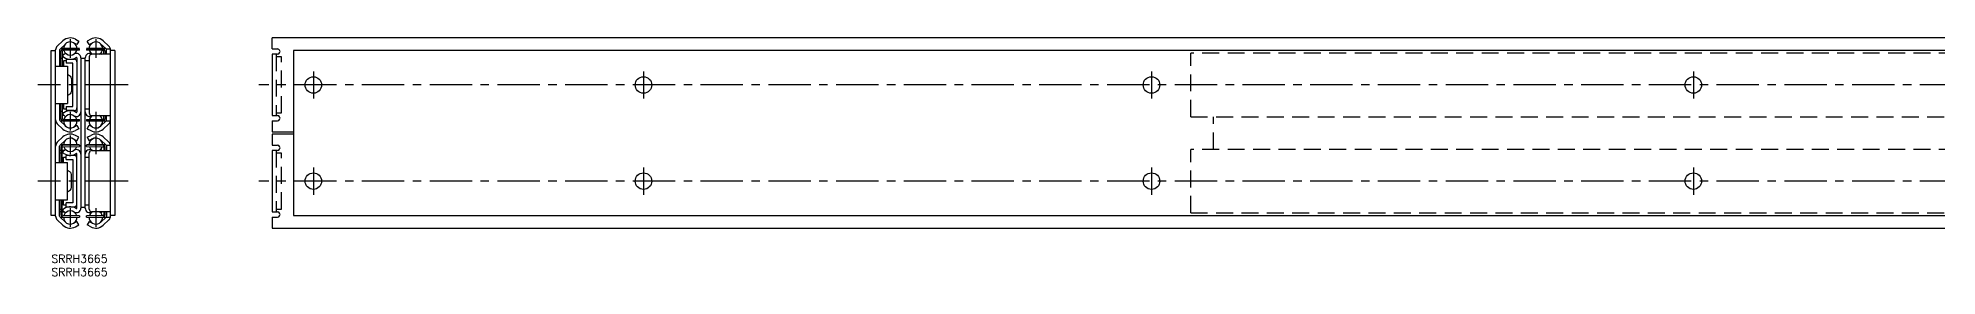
# Model space of a CAD drawing. Extents: x -5 to 1428, y -8 to 81.
# Drawn here: x -5 to 707, y -8 to 81 of the extents above; entities that cross this region are included whole.
import ezdxf

# ---------------------------------------------------------------- set-up
doc = ezdxf.new("R2010")
doc.units = 0
doc.header["$LTSCALE"] = 0.5
doc.linetypes.add('CENTER', pattern=[50.8, 31.75, -6.35, 6.35, -6.35])
doc.linetypes.add('DASHED', pattern=[19.05, 12.7, -6.35])
for name, color, linetype in [('MSM_CENTER', 1, 'CENTER'), ('MSM_CONTINUOUS', 7, 'CONTINUOUS'), ('MSM_DASHED', 4, 'DASHED'), ('MSM_PART_NUMBER', 7, 'CONTINUOUS')]:
    doc.layers.add(name, color=color, linetype=linetype)
doc.styles.get("Standard").update_dxf_attribs({"font": 'txt.shx', "height": 7, "bigfont": 'bigfont.shx'})

# ---------------------------------------------------------------- blocks, each defined once
blk = doc.blocks.new('*U14')
at = {"layer": 'MSM_PART_NUMBER'}
blk.add_text('SRRH3665', height=3, dxfattribs=at).set_placement((0, -3))
blk = doc.blocks.new('*U15')
at = {"layer": 'MSM_PART_NUMBER'}
blk.add_text('SRRH3665', height=3, dxfattribs=at).set_placement((0, -8))

msp = doc.modelspace()

# ---------------------------------------------------------------- linework, layer by layer
at = {"layer": 'MSM_CENTER'}
for p, q in [((7.1, 80.9), (7.1, 73.9)), ((16.7, 80.9), (16.7, 73.9)), ((10.6, 77.4), (3.6, 77.4)), ((20.2, 77.4), (13.2, 77.4)), ((98.26, 68.85), (98.26, 58.65)), ((222.06, 68.85), (222.06, 58.65)), ((412.56, 68.85), (412.56, 58.65)), ((615.76, 68.85), (615.76, 58.65)), ((28.8, 63.75), (-5, 63.75)), ((1427.76, 63.75), (77.76, 63.75)), ((10.6, 50.1), (3.6, 50.1)), ((7.1, 53.6), (7.1, 46.6)), ((20.2, 50.1), (13.2, 50.1)), ((16.7, 53.6), (16.7, 46.6)), ((7.1, 44.8), (7.1, 37.8)), ((16.7, 44.8), (16.7, 37.8)), ((10.6, 41.3), (3.6, 41.3)), ((20.2, 41.3), (13.2, 41.3)), ((98.26, 32.75), (98.26, 22.55)), ((222.06, 32.75), (222.06, 22.55)), ((412.56, 32.75), (412.56, 22.55)), ((615.76, 32.75), (615.76, 22.55)), ((28.8, 27.65), (-5, 27.65)), ((1427.76, 27.65), (77.76, 27.65)), ((7.1, 17.5), (7.1, 10.5)), ((16.7, 17.5), (16.7, 10.5)), ((10.6, 14), (3.6, 14)), ((20.2, 14), (13.2, 14))]:
    msp.add_line(p, q, dxfattribs=at)
at = {"layer": 'MSM_CONTINUOUS'}
for p, q in [((2.24, 78.34), (4.38, 80.33)), ((5.4, 79.23), (3.26, 77.24)), ((9.57, 78.89), (8.31, 79.59)), ((9.04, 80.9), (10.3, 80.2)), ((10.3, 80.2), (9.57, 78.89)), ((14.76, 80.9), (13.5, 80.2)), ((14.23, 78.89), (13.5, 80.2)), ((14.23, 78.89), (15.49, 79.59)), ((20.53, 77.25), (18.4, 79.23)), ((19.42, 80.33), (21.56, 78.34)), ((742.76, 81.4), (82.76, 81.4)), ((82.76, 77.25), (82.76, 81.4)), ((0, 14.7), (0, 76.7)), ((0, 76.7), (1.6, 76.7)), ((1.6, 14.51), (1.6, 76.89)), ((3.1, 76.88), (3.1, 70.75)), ((3.6, 75.25), (3.1, 75.25)), ((3.1, 74.25), (3.6, 74.25)), ((3.6, 70.75), (3.6, 76.44)), ((3.6, 73.75), (4.1, 73.75)), ((4.1, 76.44), (4.1, 70.75)), ((4.1, 75.25), (4.87, 75.25)), ((4.1, 74.25), (4.63, 74.25)), ((4.22, 74.62), (5.3, 75.67)), ((4.29, 77.14), (10.6, 77.25)), ((10.61, 76.75), (4.3, 76.64)), ((4.6, 72.75), (4.6, 70.75)), ((5.6, 72.75), (4.6, 72.75)), ((5.6, 73.4), (5.6, 71.9)), ((5.6, 73.4), (8.6, 73.4)), ((8.1, 71.9), (5.6, 71.9)), ((8.1, 55.6), (8.1, 71.9)), ((9.6, 72.75), (9.54, 72.75)), ((9.6, 73.89), (9.6, 53.61)), ((10.61, 76.75), (10.6, 77.25)), ((11.1, 73.89), (11.1, 17.51)), ((12.7, 73.7), (11.1, 73.7)), ((12.7, 17.51), (12.7, 73.89)), ((14.2, 72.75), (12.7, 72.75)), ((13.2, 77.25), (13.19, 76.75)), ((19.5, 76.64), (13.19, 76.75)), ((13.2, 77.25), (19.51, 77.14)), ((14.2, 74.25), (14.2, 53.25)), ((22.2, 75.25), (15.2, 75.25)), ((15.42, 75.25), (15.33, 75.31)), ((18.5, 75.67), (18.93, 75.25)), ((19.7, 75.25), (19.7, 76.44)), ((20.2, 76.44), (20.2, 75.25)), ((20.53, 77.25), (22.17, 77.25)), ((20.7, 75.25), (20.7, 76.88)), ((22.2, 14.52), (22.2, 76.88)), ((23.8, 76.7), (22.2, 76.7)), ((23.8, 76.7), (23.8, 14.7)), ((82.76, 77.25), (84.76, 77.25)), ((84.76, 75.25), (82.76, 75.25)), ((82.76, 75.25), (82.76, 52.25)), ((90.76, 76.7), (90.76, 14.7)), ((734.76, 76.7), (90.76, 76.7)), ((1.6, 70.75), (6.1, 70.75)), ((6.1, 70.75), (6.1, 56.75)), ((6.1, 67.75), (7.15, 67.05)), ((7.6, 66.21), (7.6, 61.29)), ((7.15, 60.45), (6.1, 59.75)), ((1.6, 56.75), (6.1, 56.75)), ((3.1, 56.75), (3.1, 50.62)), ((3.6, 53.25), (3.1, 53.25)), ((3.6, 52.25), (3.1, 52.25)), ((3.26, 50.26), (5.4, 48.27)), ((3.6, 51.06), (3.6, 56.75)), ((4.1, 53.75), (3.6, 53.75)), ((4.1, 56.75), (4.1, 51.06)), ((4.63, 53.25), (4.1, 53.25)), ((4.87, 52.25), (4.1, 52.25)), ((5.3, 51.83), (4.22, 52.88)), ((10.6, 50.25), (4.29, 50.36)), ((4.3, 50.86), (10.61, 50.75)), ((4.6, 56.75), (4.6, 54.75)), ((4.6, 54.75), (5.6, 54.75)), ((5.6, 55.6), (5.6, 54.1)), ((5.6, 55.6), (8.1, 55.6)), ((8.6, 54.1), (5.6, 54.1)), ((9.54, 54.75), (9.6, 54.75)), ((10.6, 50.25), (10.61, 50.75)), ((12.7, 54.75), (14.2, 54.75)), ((13.19, 50.75), (19.5, 50.86)), ((13.19, 50.75), (13.2, 50.25)), ((19.51, 50.36), (13.2, 50.25)), ((15.2, 52.25), (22.2, 52.25)), ((15.33, 52.19), (15.42, 52.25)), ((18.4, 48.27), (20.53, 50.25)), ((18.93, 52.25), (18.5, 51.83)), ((19.7, 51.06), (19.7, 52.25)), ((20.2, 52.25), (20.2, 51.06)), ((20.53, 50.25), (22.2, 50.25)), ((20.7, 50.62), (20.7, 52.25)), ((82.76, 52.25), (84.76, 52.25)), ((82.76, 50.25), (84.76, 50.25)), ((82.76, 50.25), (82.76, 46.1)), ((4.38, 47.17), (2.24, 49.16)), ((4.38, 44.23), (2.24, 42.24)), ((3.26, 41.14), (5.4, 43.13)), ((8.31, 47.91), (9.57, 48.61)), ((8.31, 43.49), (9.57, 42.79)), ((10.3, 47.3), (9.04, 46.6)), ((10.3, 44.1), (9.04, 44.8)), ((9.57, 48.61), (10.3, 47.3)), ((9.57, 42.79), (10.3, 44.1)), ((13.5, 47.3), (14.23, 48.61)), ((13.5, 47.3), (14.76, 46.6)), ((13.5, 44.1), (14.76, 44.8)), ((13.5, 44.1), (14.23, 42.79)), ((15.49, 47.91), (14.23, 48.61)), ((15.49, 43.49), (14.23, 42.79)), ((18.4, 43.13), (20.53, 41.15)), ((21.56, 49.16), (19.42, 47.17)), ((21.56, 42.24), (19.42, 44.23)), ((82.76, 46.1), (90.76, 46.1)), ((90.76, 45.3), (82.76, 45.3)), ((82.76, 45.3), (82.76, 41.15)), ((3.1, 34.65), (3.1, 40.78)), ((3.6, 39.15), (3.1, 39.15)), ((3.6, 38.15), (3.1, 38.15)), ((3.6, 40.34), (3.6, 34.65)), ((4.1, 37.65), (3.6, 37.65)), ((4.1, 34.65), (4.1, 40.34)), ((4.87, 39.15), (4.1, 39.15)), ((4.63, 38.15), (4.1, 38.15)), ((5.3, 39.57), (4.22, 38.52)), ((10.6, 41.15), (4.29, 41.04)), ((4.3, 40.54), (10.61, 40.65)), ((4.6, 34.65), (4.6, 36.65)), ((4.6, 36.65), (5.6, 36.65)), ((8.6, 37.3), (5.6, 37.3)), ((5.6, 35.8), (5.6, 37.3)), ((5.6, 35.8), (8.1, 35.8)), ((8.1, 35.8), (8.1, 19.5)), ((9.54, 36.65), (9.6, 36.65)), ((9.6, 17.51), (9.6, 37.79)), ((10.6, 41.15), (10.61, 40.65)), ((12.7, 36.65), (14.2, 36.65)), ((13.19, 40.65), (13.2, 41.15)), ((13.19, 40.65), (19.5, 40.54)), ((19.51, 41.04), (13.2, 41.15)), ((14.2, 17.15), (14.2, 38.15)), ((15.2, 39.15), (22.2, 39.15)), ((15.33, 39.21), (15.42, 39.15)), ((18.93, 39.15), (18.5, 39.57)), ((19.7, 40.34), (19.7, 39.15)), ((20.2, 39.15), (20.2, 40.34)), ((20.53, 41.15), (22.2, 41.15)), ((20.7, 40.78), (20.7, 39.15)), ((82.76, 41.15), (84.76, 41.15)), ((84.76, 39.15), (82.76, 39.15)), ((82.76, 39.15), (82.76, 16.15)), ((1.6, 34.65), (6.1, 34.65)), ((6.1, 20.65), (6.1, 34.65)), ((7.15, 30.95), (6.1, 31.65)), ((7.6, 25.19), (7.6, 30.11)), ((6.1, 23.65), (7.15, 24.35)), ((1.6, 14.7), (0, 14.7)), ((1.6, 20.65), (6.1, 20.65)), ((3.1, 14.52), (3.1, 20.65)), ((3.1, 17.15), (3.6, 17.15)), ((3.6, 16.15), (3.1, 16.15)), ((3.6, 20.65), (3.6, 14.96)), ((3.6, 17.65), (4.1, 17.65)), ((4.1, 14.96), (4.1, 20.65)), ((4.1, 17.15), (4.63, 17.15)), ((4.1, 16.15), (4.87, 16.15)), ((4.22, 16.78), (5.3, 15.73)), ((4.29, 14.26), (10.6, 14.15)), ((10.61, 14.65), (4.3, 14.76)), ((4.6, 18.65), (4.6, 20.65)), ((5.6, 18.65), (4.6, 18.65)), ((8.1, 19.5), (5.6, 19.5)), ((5.6, 18), (5.6, 19.5)), ((5.6, 18), (8.6, 18)), ((9.6, 18.65), (9.54, 18.65)), ((10.61, 14.65), (10.6, 14.15)), ((12.7, 17.7), (11.1, 17.7)), ((14.2, 18.65), (12.7, 18.65)), ((19.5, 14.76), (13.19, 14.65)), ((13.2, 14.15), (13.19, 14.65)), ((13.2, 14.15), (19.51, 14.26)), ((22.2, 16.15), (15.2, 16.15)), ((15.42, 16.15), (15.33, 16.09)), ((18.5, 15.73), (18.93, 16.15)), ((19.7, 16.15), (19.7, 14.96)), ((20.2, 14.96), (20.2, 16.15)), ((20.7, 16.15), (20.7, 14.52)), ((23.8, 14.7), (22.2, 14.7)), ((82.76, 16.15), (84.76, 16.15)), ((90.76, 14.7), (734.76, 14.7)), ((2.24, 13.06), (4.38, 11.07)), ((5.4, 12.17), (3.26, 14.16)), ((9.57, 12.51), (8.31, 11.81)), ((9.04, 10.5), (10.3, 11.2)), ((10.3, 11.2), (9.57, 12.51)), ((14.23, 12.51), (13.5, 11.2)), ((14.76, 10.5), (13.5, 11.2)), ((14.23, 12.51), (15.49, 11.81)), ((20.53, 14.15), (18.4, 12.17)), ((19.42, 11.07), (21.56, 13.06)), ((20.53, 14.15), (22.17, 14.15)), ((82.76, 14.15), (84.76, 14.15)), ((82.76, 14.15), (82.76, 10)), ((82.76, 10), (742.76, 10))]:
    msp.add_line(p, q, dxfattribs=at)
for centre in [(98.26, 63.75), (222.06, 63.75), (412.56, 63.75), (615.76, 63.75), (98.26, 27.65), (222.06, 27.65), (412.56, 27.65), (615.76, 27.65)]:
    msp.add_circle(centre, 3.1, dxfattribs=at)
for centre, radius, start, end in [((3.6, 76.88), 2, 132.89657, 179.64732), ((7.1, 77.4), 4, 61.01295, 132.89464), ((7.1, 77.4), 2.5, 356.1571, 185.84295), ((16.7, 77.4), 2.5, 354.15705, 183.8429), ((16.7, 77.4), 4, 47.10536, 118.98705), ((20.2, 76.88), 2, 10.71396, 47.10536), ((3.6, 76.88), 0.5, 132.89464, 180), ((4.3, 76.44), 0.7, 91, 180), ((4.3, 76.44), 0.2, 91, 180), ((7.1, 77.4), 4, 223.94552, 303.20382), ((7.1, 77.4), 2.5, 197.52444, 344.47369), ((9.4, 73.89), 1.7, 0, 123.20382), ((8.6, 72.4), 1, 0, 90), ((9.4, 73.89), 0.2, 0, 123.20382), ((14.4, 73.89), 1.7, 56.79618, 180), ((15.2, 74.25), 1, 90, 180), ((16.7, 77.4), 2.5, 195.52444, 236.79618), ((16.7, 77.4), 2.5, 300.68338, 342.47556), ((19.5, 76.44), 0.2, 0, 89), ((19.5, 76.44), 0.7, 0, 89), ((20.21, 76.88), 0.485, 359.21849, 48.79743), ((20.27, 76.88), 1.94, 359.81945, 10.89437), ((84.76, 76.25), 1, 269.99931, 90.00069), ((6.6, 66.21), 1, 0, 56.30993), ((6.6, 61.29), 1, 303.69007, 0), ((3.6, 50.62), 2, 180, 227.10536), ((3.6, 50.62), 0.5, 180, 227.10536), ((4.3, 51.06), 0.7, 180, 269), ((4.3, 51.06), 0.2, 180, 269), ((7.1, 50.1), 4, 56.79618, 136.05448), ((7.1, 50.1), 2.5, 174.15708, 3.84292), ((7.1, 50.1), 2.5, 15.52444, 162.47556), ((9.4, 53.61), 1.7, 236.79618, 0), ((8.6, 55.1), 1, 270, 0), ((9.4, 53.61), 0.2, 236.79618, 0), ((14.4, 53.61), 1.7, 180, 303.20382), ((15.2, 53.25), 1, 180, 270), ((16.7, 50.1), 2.5, 176.15708, 5.84292), ((16.7, 50.1), 2.5, 123.20382, 164.47556), ((16.7, 50.1), 2.5, 17.52444, 59.31658), ((19.5, 51.06), 0.2, 271, 0), ((19.5, 51.06), 0.7, 271, 0), ((20.21, 50.62), 0.489, 311.4242, 0.55967), ((19.88, 50.87), 2.4, 314.42793, 344.9906), ((84.76, 51.25), 1, 269.99931, 90.00069), ((7.1, 50.1), 4, 227.10536, 298.98705), ((7.1, 41.3), 4, 61.01295, 132.89464), ((7.1, 41.3), 2.5, 356.15708, 185.84292), ((16.7, 41.3), 2.5, 354.15708, 183.84292), ((16.7, 50.1), 4, 241.01295, 312.89464), ((16.7, 41.3), 4, 47.10536, 118.98705), ((3.6, 40.78), 2, 132.89464, 180), ((3.6, 40.78), 0.5, 132.89464, 180), ((4.3, 40.34), 0.7, 91, 180), ((4.3, 40.34), 0.2, 91, 180), ((7.1, 41.3), 4, 223.94552, 303.20382), ((7.1, 41.3), 2.5, 197.52444, 344.47556), ((9.4, 37.79), 1.7, 0, 123.20382), ((8.6, 36.3), 1, 0, 90), ((9.4, 37.79), 0.2, 0, 123.20382), ((14.4, 37.79), 1.7, 56.79618, 180), ((15.2, 38.15), 1, 90, 180), ((16.7, 41.3), 2.5, 195.52444, 236.79618), ((16.7, 41.3), 2.5, 300.68342, 342.47556), ((19.5, 40.34), 0.2, 0, 89), ((19.5, 40.34), 0.7, 0, 89), ((20.21, 40.78), 0.489, 359.44033, 48.5758), ((19.88, 40.53), 2.4, 15.0094, 45.57207), ((84.76, 40.15), 1, 269.99931, 90.00069), ((6.6, 30.11), 1, 0, 56.30993), ((6.6, 25.19), 1, 303.69007, 0), ((3.6, 14.52), 2, 180.35268, 227.10343), ((3.6, 14.52), 0.5, 180, 227.10536), ((4.3, 14.96), 0.7, 180, 269), ((4.3, 14.96), 0.2, 180, 269), ((7.1, 14), 4, 56.79618, 136.05448), ((7.1, 14), 2.5, 174.15705, 3.8429), ((7.1, 14), 2.5, 15.52443, 162.47556), ((9.4, 17.51), 1.7, 236.79618, 0), ((8.6, 19), 1, 270, 0), ((9.4, 17.51), 0.2, 236.79618, 0), ((14.4, 17.51), 1.7, 180, 303.20382), ((15.2, 17.15), 1, 180, 270), ((16.7, 14), 2.5, 176.1571, 5.84295), ((16.7, 14), 2.5, 123.20382, 164.47556), ((16.7, 14), 2.5, 17.52444, 59.31662), ((19.5, 14.96), 0.2, 271, 0), ((19.5, 14.96), 0.7, 271, 0), ((20.22, 14.51), 0.484, 312.08878, 0.80607), ((20.27, 14.52), 1.94, 349.10563, 0.18055), ((84.76, 15.15), 1, 269.99931, 90.00069), ((7.1, 14), 4, 227.10536, 298.98705), ((16.7, 14), 4, 241.01295, 312.89464), ((25.23, 9.1), 6.9, 132.85907, 132.92634), ((20.2, 14.52), 2, 312.89464, 349.28604)]:
    msp.add_arc(centre, radius, start, end, dxfattribs=at)
at = {"layer": 'MSM_DASHED'}
for p, q in [((84.26, 75.25), (84.26, 52.25)), ((86.26, 74.25), (84.26, 74.25)), ((86.26, 53.25), (86.26, 74.25)), ((742.76, 75.67), (427.26, 75.67)), ((427.26, 51.83), (427.26, 75.67)), ((84.26, 53.25), (86.26, 53.25)), ((427.26, 51.83), (742.76, 51.83)), ((435.76, 39.57), (435.76, 51.83)), ((84.26, 39.15), (84.26, 16.15)), ((86.26, 38.15), (84.26, 38.15)), ((86.26, 17.15), (86.26, 38.15)), ((742.76, 39.57), (427.26, 39.57)), ((427.26, 15.73), (427.26, 39.57)), ((84.26, 17.15), (86.26, 17.15)), ((427.26, 15.73), (742.76, 15.73))]:
    msp.add_line(p, q, dxfattribs=at)

# ---------------------------------------------------------------- block references
at = {"layer": 'MSM_CONTINUOUS'}
for name in ['*U14', '*U15']:
    msp.add_blockref(name, (0, 0), dxfattribs=at)

doc.saveas('drawing.dxf')
